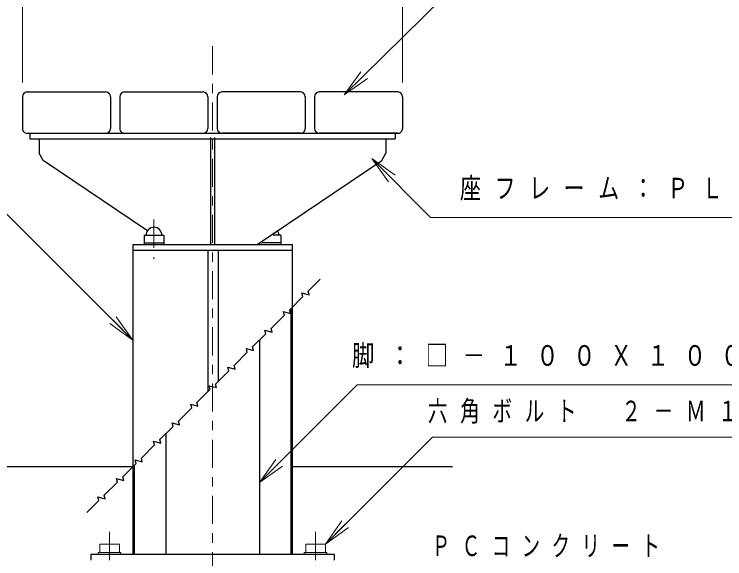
# Model space of a CAD drawing. Units: millimetres on the paper, scale 1:10. Extents: x -365 to 0, y -33 to 257.
# Drawn here: x -144.1 to -68.2, y 112.4 to 170.6 of the extents above; entities that cross this region are included whole.
import ezdxf

# ---------------------------------------------------------------- set-up
doc = ezdxf.new("R2010")
doc.units = ezdxf.units.MM
doc.linetypes.add('USER2', pattern=[6, 3, -1, 1, -1])
doc.layers.add('LY_1', color=7, linetype='Continuous', lineweight=25)
doc.styles.add('ＭＳ ゴシック', font='')
doc.styles.get('ＭＳ ゴシック').set_extended_font_data('MS Gothic')

msp = doc.modelspace()

# ---------------------------------------------------------------- linework, layer by layer
at = {"layer": 'LY_1', "lineweight": 13}
for p, q in [((-143.239, 163.254), (-143.239, 173.254)), ((-102.639, 163.254), (-102.639, 173.254)), ((-108.877, 161.943), (-107.094, 164.407)), ((-108.877, 161.943), (-106.743, 164.051)), ((-106.391, 163.695), (-108.877, 161.943)), ((-105.93, 155.143), (-103.808, 153.022)), ((-105.93, 155.143), (-103.455, 153.375)), ((-104.162, 152.668), (-105.93, 155.143)), ((-133.21, 138.232), (-131.439, 135.759)), ((-131.439, 135.759), (-133.916, 137.524)), ((-131.439, 135.759), (-133.563, 137.878)), ((-117.939, 120.549), (-116.173, 123.025)), ((-117.939, 120.549), (-115.819, 122.672)), ((-115.465, 122.319), (-117.939, 120.549)), ((-110.889, 113.989), (-109.121, 116.464)), ((-110.889, 113.989), (-108.768, 116.111)), ((-108.414, 115.757), (-110.889, 113.989))]:
    msp.add_line(p, q, dxfattribs=at)
at = {"layer": 'LY_1', "linetype": 'USER2', "lineweight": 13}
for p, q in [((-122.939, 167.131), (-122.939, 75.195)), ((-129.189, 148.629), (-129.189, 144.398)), ((-133.939, 115.274), (-133.939, 104.707)), ((-111.939, 115.274), (-111.939, 104.707))]:
    msp.add_line(p, q, dxfattribs=at)
at = {"layer": 'LY_1'}
for p, q in [((-143.239, 161.754), (-143.239, 158.354)), ((-142.739, 162.254), (-134.339, 162.254)), ((-133.839, 161.754), (-133.839, 158.354)), ((-132.839, 161.754), (-132.839, 158.354)), ((-132.339, 162.254), (-123.939, 162.254)), ((-123.439, 161.754), (-123.439, 158.354)), ((-122.439, 161.754), (-122.439, 158.354)), ((-113.539, 162.254), (-121.939, 162.254)), ((-113.039, 161.754), (-113.039, 158.354)), ((-112.039, 161.754), (-112.039, 158.354)), ((-103.139, 162.254), (-111.539, 162.254)), ((-102.639, 161.754), (-102.639, 158.354)), ((-142.739, 157.854), (-134.339, 157.854)), ((-142.689, 157.854), (-102.939, 157.854)), ((-142.439, 157.854), (-142.439, 157.254)), ((-132.339, 157.854), (-123.939, 157.854)), ((-113.539, 157.854), (-121.939, 157.854)), ((-103.139, 157.854), (-111.539, 157.854)), ((-103.439, 157.854), (-103.439, 157.254)), ((-142.439, 157.254), (-103.439, 157.254)), ((-141.439, 157.254), (-141.439, 155.73)), ((-123.164, 157.404), (-123.164, 145.954)), ((-122.714, 157.404), (-122.714, 145.954)), ((-104.439, 157.254), (-104.439, 155.73)), ((-141.025, 154.95), (-141.439, 155.73)), ((-104.854, 154.95), (-104.439, 155.73)), ((-129.888, 147.438), (-141.025, 154.95)), ((-118.189, 145.954), (-104.854, 154.95)), ((-130.239, 146.954), (-128.139, 146.954)), ((-130.239, 146.954), (-130.239, 145.954)), ((-128.139, 146.954), (-128.139, 145.954)), ((-115.639, 146.954), (-116.457, 146.954)), ((-115.639, 146.954), (-115.639, 145.954)), ((-131.439, 145.954), (-131.439, 112.854)), ((-131.439, 145.954), (-114.439, 145.954)), ((-130.239, 146.154), (-128.139, 146.154)), ((-117.739, 146.089), (-117.739, 145.954)), ((-115.639, 146.154), (-117.643, 146.154)), ((-114.439, 145.954), (-114.439, 112.854)), ((-131.439, 145.354), (-114.439, 145.354)), ((-123.439, 145.354), (-123.439, 130.254)), ((-122.339, 145.354), (-122.339, 131.354)), ((-114.589, 139.104), (-114.589, 112.854)), ((-117.939, 135.754), (-117.939, 112.854)), ((-127.939, 125.754), (-127.939, 112.854)), ((-144.939, 122.254), (-131.439, 122.254)), ((-131.289, 122.404), (-131.289, 112.854)), ((-114.439, 122.254), (-97.307, 122.254)), ((-109.939, 112.859), (-135.939, 112.859)), ((-135.939, 112.854), (-135.939, 112.254)), ((-109.939, 112.854), (-109.939, 112.254))]:
    msp.add_line(p, q, dxfattribs=at)
at = {"layer": 'LY_1', "color": 32, "lineweight": 13}
for p, q in [((-134.989, 113.989), (-134.989, 113.089)), ((-134.989, 113.989), (-132.889, 113.989)), ((-133.939, 113.989), (-133.939, 113.089)), ((-132.889, 113.989), (-132.889, 113.089)), ((-112.989, 113.989), (-112.989, 113.089)), ((-112.989, 113.989), (-110.889, 113.989)), ((-111.939, 113.989), (-111.939, 113.089)), ((-110.889, 113.989), (-110.889, 113.089)), ((-135.139, 113.089), (-135.139, 112.859)), ((-135.139, 113.089), (-132.739, 113.089)), ((-132.739, 113.089), (-132.739, 112.859)), ((-113.139, 113.089), (-113.139, 112.859)), ((-113.139, 113.089), (-110.739, 113.089)), ((-110.739, 113.089), (-110.739, 112.859))]:
    msp.add_line(p, q, dxfattribs=at)
at = {"layer": 'LY_1', "lineweight": 13}
for points in [[(-108.877, 161.943), (-98.322, 172.368), (-62.322, 172.368)], [(-131.439, 135.759), (-165.588, 169.831), (-190.238, 169.831)], [(-105.93, 155.143), (-99.652, 148.866), (-45.015, 148.866)], [(-117.939, 120.549), (-107.505, 130.996), (-35.505, 130.996)], [(-110.889, 113.989), (-99.463, 125.416), (-42.463, 125.416)]]:
    msp.add_lwpolyline(points, dxfattribs=at)
at = {"layer": 'LY_1'}
msp.add_lwpolyline([(-136.353, 117.34), (-135.065, 118.629), (-135.168, 119.015), (-134.396, 118.808), (-134.499, 119.194), (-133.085, 120.608), (-133.188, 120.995), (-132.416, 120.788), (-132.519, 121.174), (-131.105, 122.588), (-131.209, 122.975), (-130.436, 122.768), (-130.539, 123.154), (-129.125, 124.568), (-129.229, 124.955), (-128.456, 124.748), (-128.559, 125.134), (-127.145, 126.548), (-127.249, 126.935), (-126.476, 126.728), (-126.579, 127.114), (-125.165, 128.528), (-125.269, 128.914), (-124.496, 128.707), (-124.6, 129.094), (-123.185, 130.508), (-123.289, 130.894), (-122.516, 130.687), (-122.62, 131.074), (-121.205, 132.488), (-121.309, 132.874), (-120.536, 132.667), (-120.64, 133.054), (-119.226, 134.468), (-119.329, 134.854), (-118.556, 134.647), (-118.66, 135.033), (-117.246, 136.448), (-117.349, 136.834), (-116.576, 136.627), (-116.68, 137.013), (-115.266, 138.428), (-115.369, 138.814), (-114.597, 138.607), (-114.7, 138.993), (-113.286, 140.407), (-113.389, 140.794), (-112.617, 140.587), (-112.72, 140.973), (-111.432, 142.262)], dxfattribs=at)
for centre, radius, start, end in [((-142.739, 161.754), 0.5, 90, 180), ((-134.339, 161.754), 0.5, 0, 90), ((-132.339, 161.754), 0.5, 90, 180), ((-123.939, 161.754), 0.5, 0, 90), ((-121.939, 161.754), 0.5, 90, 180), ((-113.539, 161.754), 0.5, 360, 90), ((-111.539, 161.754), 0.5, 90, 180), ((-103.139, 161.754), 0.5, 360, 90), ((-142.739, 158.354), 0.5, 179.99999, 270), ((-134.339, 158.354), 0.5, 270, 0), ((-132.339, 158.354), 0.5, 179.99999, 270), ((-123.939, 158.354), 0.5, 270, 0), ((-121.939, 158.354), 0.5, 180, 270), ((-113.539, 158.354), 0.5, 270, 0.00001), ((-111.539, 158.354), 0.5, 180, 270), ((-103.139, 158.354), 0.5, 270, 0.00001), ((-129.189, 146.954), 0.85, 359.99999, 179.99999), ((-116.689, 146.954), 0.85, 0.00001, 25.20722)]:
    msp.add_arc(centre, radius, start, end, dxfattribs=at)

# ---------------------------------------------------------------- texts
at = {"layer": 'LY_1', "char_height": 2.199, "attachment_point": 4, "style": 'ＭＳ ゴシック'}
for s, insert in [('\\T1.64;\\W0.75;座フレーム：ＰＬ－４．５／ＰＬ－６', (-96.525, 151.866)), ('\\T1.64;\\W0.8;脚：□－１００Ｘ１００Ｘ３．２／ＰＬ－６Ｘ７５ｗ', (-108.052, 133.996)), ('\\T1.64;\\W0.7;六角ボルト\u3000２－Ｍ１２×２５Ｌ\u3000ＳＵＳ', (-99.946, 128.066)), ('\\T1.64;\\W0.65;ＰＣコンクリート', (-99.518, 113.732))]:
    msp.add_mtext(s, dxfattribs=dict(at, insert=insert))

doc.saveas('drawing.dxf')
